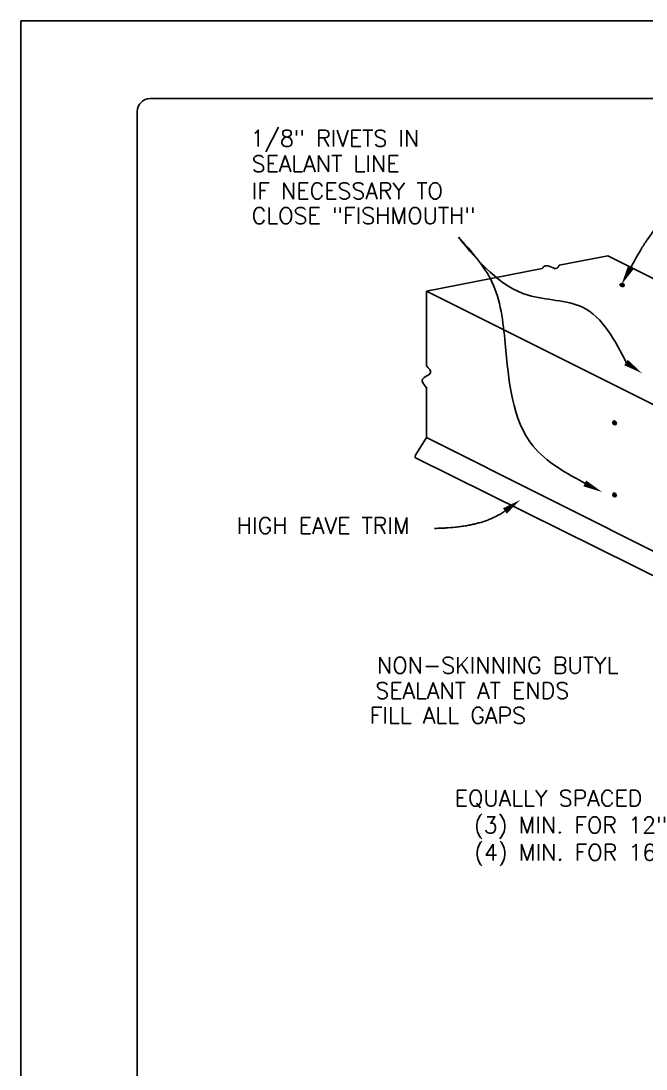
# Model space of a CAD drawing. Extents: x 109.9 to 118.4, y -37.9 to -26.9.
# Drawn here: x 109.92 to 112.94, y -31.98 to -26.92 of the extents above; entities that cross this region are included whole.
import ezdxf
from ezdxf.enums import TextEntityAlignment as Align

# ---------------------------------------------------------------- set-up
doc = ezdxf.new("R2010")
doc.units = 0
doc.header["$LTSCALE"] = 0.5
doc.header["$MEASUREMENT"] = 0
for name, color, linetype in [('BORDER', 9, 'CONTINUOUS'), ('DIM', 4, 'CONTINUOUS'), ('DWG', 2, 'CONTINUOUS')]:
    doc.layers.add(name, color=color, linetype=linetype)
doc.styles.get("Standard").update_dxf_attribs({"font": 'romans.shx'})

msp = doc.modelspace()

# ---------------------------------------------------------------- linework, layer by layer
at = {"layer": 'BORDER'}
for p, q in [((118.4181, -26.9185), (109.9181, -26.9185)), ((109.9181, -26.9185), (109.9181, -37.9185)), ((117.9806, -27.2935), (110.5431, -27.2935)), ((110.4806, -27.356), (110.4806, -37.481))]:
    msp.add_line(p, q, dxfattribs=at)
msp.add_arc((110.5431, -27.356), 0.0625, 90, 180, dxfattribs=at)
at = {"layer": 'DIM', "color": 5}
for points, format in [([(112.8679, -28.111, -0.010747), (112.9167, -28.0246, -0.018784), (112.9474, -27.9768, -0.001698), (113.0176, -27.8772, -0.010659), (113.0292, -27.8616, -0.014361), (113.0679, -27.8145, -0.013089), (113.1132, -27.7653, -0.017463), (113.1532, -27.7268, -0.016083), (113.1993, -27.688, -0.020804), (113.2409, -27.6579, -0.019507), (113.2877, -27.6296, -0.023778), (113.3312, -27.6081, -0.022837), (113.3783, -27.5901, -0.025468), (113.4004, -27.584, -0.008063), (113.4711, -27.5696, -0.042208), (113.5065, -27.566, -0.025126), (113.5661, -27.568)], "xyb"), ([(112.823, -28.1933, 0, 0.0313, 0), (112.8679, -28.111, 0.0313, 0.0313, 0)], "xyseb"), ([(112.923, -28.6213, 0, 0.0313, 0), (112.8451, -28.5691, 0.0313, 0.0313, 0)], "xyseb"), ([(112.7297, -29.195, 0, 0.0313, 0), (112.6458, -29.1533, 0.0313, 0.0313, 0)], "xyseb"), ([(112.3352, -29.2319, 0, 0.0313, 0), (112.2591, -29.2866, 0.0313, 0.0313, 0)], "xyseb"), ([(112.2591, -29.2866, -0.012954), (112.2398, -29.2996, -0.024173), (112.2289, -29.3058, -0.002417), (112.2007, -29.32, -0.012936), (112.1953, -29.3225, -0.010895), (112.1763, -29.3302, -0.011534), (112.1581, -29.3367, -0.009581), (112.1372, -29.3431, -0.010186), (112.1174, -29.3484, -0.008399), (112.0946, -29.3535, -0.00895), (112.0731, -29.3576, -0.007363), (112.0485, -29.3615, -0.007851), (112.0254, -29.3644, -0.006467), (112.0207, -29.3648, -0.000641), (111.974, -29.3687, -0.011948), (111.9547, -29.3698, -0.006495), (111.9192, -29.3705)], "xyb")]:
    msp.add_lwpolyline(points, format=format, dxfattribs=at)
for points in [[(112.0345, -27.9639), (112.3717, -28.2435), (112.6342, -28.3018), (112.85, -28.5757)], [(112.6575, -29.1585), (112.3951, -28.972), (112.2609, -28.4766), (112.1968, -28.1794), (112.0345, -27.9639)]]:
    msp.add_spline(points, degree=3, dxfattribs=at)
at = {"layer": 'DWG'}
for p, q in [((112.7568, -28.0532), (112.5215, -28.0989)), ((112.7591, -28.0532), (112.7568, -28.0532)), ((112.7568, -28.0532), (112.7591, -28.0532)), ((114.3543, -28.8512), (112.7568, -28.0532)), ((112.4399, -28.1148), (111.8801, -28.2235)), ((111.8801, -28.2235), (113.4746, -29.0207)), ((111.8801, -28.5851), (111.8801, -28.2235)), ((111.8801, -28.9322), (111.8801, -28.689)), ((111.8268, -29.0161), (111.8801, -28.9322)), ((111.8801, -28.9322), (114.3866, -30.1855)), ((111.8268, -29.0161), (111.8253, -29.0199)), ((111.8253, -29.0199), (111.8268, -29.0161)), ((111.8253, -29.0266), (111.8253, -29.0199)), ((111.8268, -29.0289), (111.8253, -29.0266)), ((111.8298, -29.0296), (111.8268, -29.0289)), ((111.8268, -29.0289), (111.8298, -29.0296)), ((114.3438, -30.2769), (111.8268, -29.0289))]:
    msp.add_line(p, q, dxfattribs=at)
at = {"layer": 'DWG', "color": 46}
for p, q in [((112.8221, -28.192), (112.8161, -28.1957)), ((112.8161, -28.1957), (112.8176, -28.1927)), ((112.8161, -28.1957), (112.8168, -28.1972)), ((112.8168, -28.1972), (112.8183, -28.1935)), ((112.8168, -28.1972), (112.8191, -28.1987)), ((112.8176, -28.1927), (112.8311, -28.1897)), ((112.8183, -28.1912), (112.8206, -28.189)), ((112.8183, -28.1912), (112.8206, -28.1905)), ((112.8183, -28.1935), (112.8206, -28.1905)), ((112.8183, -28.1935), (112.8206, -28.1905)), ((112.8356, -28.2002), (112.8183, -28.1912)), ((112.8183, -28.1935), (112.8183, -28.1912)), ((112.8206, -28.195), (112.8183, -28.1935)), ((112.8221, -28.2002), (112.8183, -28.1935)), ((112.8191, -28.1987), (112.8206, -28.195)), ((112.8236, -28.1965), (112.8191, -28.1987)), ((112.8191, -28.1987), (112.8221, -28.2002)), ((112.8206, -28.189), (112.8243, -28.1875)), ((112.8206, -28.1905), (112.8206, -28.189)), ((112.8206, -28.1905), (112.8243, -28.189)), ((112.8206, -28.1905), (112.8243, -28.189)), ((112.8206, -28.1897), (112.8341, -28.1927)), ((112.8206, -28.1905), (112.8206, -28.1897)), ((112.8341, -28.1912), (112.8206, -28.1905)), ((112.8251, -28.1875), (112.8221, -28.1882)), ((112.8303, -28.189), (112.8221, -28.192)), ((112.8221, -28.192), (112.8251, -28.1897)), ((112.8236, -28.1965), (112.8221, -28.192)), ((112.8266, -28.201), (112.8221, -28.2002)), ((112.8221, -28.2002), (112.8266, -28.201)), ((112.8236, -28.1882), (112.8251, -28.1897)), ((112.8303, -28.1882), (112.8236, -28.1882)), ((112.8266, -28.1972), (112.8236, -28.1965)), ((112.8243, -28.1875), (112.8273, -28.1875)), ((112.8281, -28.1882), (112.8243, -28.1875)), ((112.8243, -28.189), (112.8281, -28.1882)), ((112.8243, -28.189), (112.8266, -28.1897)), ((112.8266, -28.1897), (112.8243, -28.1927)), ((112.8243, -28.1927), (112.8273, -28.1935)), ((112.8243, -28.1927), (112.8266, -28.1972)), ((112.8273, -28.1935), (112.8243, -28.1927)), ((112.8251, -28.1875), (112.8251, -28.1875)), ((112.8281, -28.1882), (112.8251, -28.1875)), ((112.8251, -28.1897), (112.8266, -28.1897)), ((112.8251, -28.1897), (112.8266, -28.1897)), ((112.8266, -28.1897), (112.8288, -28.1882)), ((112.8266, -28.1897), (112.8311, -28.1897)), ((112.8266, -28.1972), (112.8333, -28.1972)), ((112.8266, -28.201), (112.8266, -28.1972)), ((112.8333, -28.201), (112.8266, -28.201)), ((112.8273, -28.1875), (112.8303, -28.1882)), ((112.8281, -28.1905), (112.8273, -28.1935)), ((112.8273, -28.1935), (112.8326, -28.1935)), ((112.8273, -28.1935), (112.8303, -28.1935)), ((112.8326, -28.1935), (112.8273, -28.1935)), ((112.8288, -28.1905), (112.8281, -28.1882)), ((112.8281, -28.1882), (112.8311, -28.189)), ((112.8281, -28.1905), (112.8281, -28.1882)), ((112.8303, -28.1905), (112.8281, -28.1905)), ((112.8288, -28.1882), (112.8288, -28.1882)), ((112.8288, -28.1905), (112.8303, -28.189)), ((112.8303, -28.1905), (112.8288, -28.1905)), ((112.8303, -28.1935), (112.8288, -28.1905)), ((112.8311, -28.1897), (112.8303, -28.1882)), ((112.8303, -28.1882), (112.8303, -28.201)), ((112.8326, -28.1935), (112.8303, -28.1905)), ((112.8341, -28.1912), (112.8303, -28.1905)), ((112.8303, -28.201), (112.8333, -28.201)), ((112.8311, -28.189), (112.8341, -28.1912)), ((112.8311, -28.1897), (112.8341, -28.1927)), ((112.8311, -28.1897), (112.8311, -28.1897)), ((112.8311, -28.1897), (112.8318, -28.1897)), ((112.8318, -28.1897), (112.8341, -28.1912)), ((112.8341, -28.1927), (112.8326, -28.1935)), ((112.8326, -28.1935), (112.8333, -28.1972)), ((112.8356, -28.1965), (112.8326, -28.1935)), ((112.8333, -28.1972), (112.8356, -28.1965)), ((112.8333, -28.1972), (112.8333, -28.201)), ((112.8341, -28.1912), (112.8341, -28.1927)), ((112.8356, -28.1965), (112.8341, -28.1927)), ((112.8341, -28.1927), (112.8356, -28.1957)), ((112.8356, -28.1957), (112.8356, -28.1965)), ((112.8356, -28.2002), (112.8356, -28.1957)), ((112.8356, -28.1957), (112.8363, -28.1987)), ((112.8363, -28.1987), (112.8356, -28.2002)), ((112.7816, -28.858), (112.7838, -28.8535)), ((112.7913, -28.855), (112.7816, -28.858)), ((112.7816, -28.858), (112.7846, -28.8602)), ((112.7816, -28.8625), (112.7816, -28.858)), ((112.7816, -28.858), (112.7831, -28.8602)), ((112.7823, -28.861), (112.7816, -28.858)), ((112.7823, -28.8632), (112.7816, -28.8625)), ((112.7816, -28.8625), (112.7883, -28.8692)), ((112.7823, -28.8632), (112.7816, -28.8625)), ((112.7883, -28.8505), (112.7823, -28.855)), ((112.7823, -28.855), (112.7823, -28.8632)), ((112.7883, -28.858), (112.7823, -28.8617)), ((112.7823, -28.8617), (112.7823, -28.861)), ((112.7876, -28.8632), (112.7823, -28.8632)), ((112.7831, -28.8565), (112.7898, -28.8685)), ((112.7831, -28.8655), (112.7831, -28.8565)), ((112.7831, -28.8602), (112.7838, -28.8662)), ((112.7831, -28.8647), (112.7831, -28.8655)), ((112.7981, -28.867), (112.7831, -28.8647)), ((112.7838, -28.8535), (112.7883, -28.8505)), ((112.7838, -28.8535), (112.7846, -28.8557)), ((112.7846, -28.8557), (112.7838, -28.8595)), ((112.7838, -28.8595), (112.7846, -28.8632)), ((112.7838, -28.8662), (112.7846, -28.8632)), ((112.7861, -28.8527), (112.7846, -28.8557)), ((112.7846, -28.8557), (112.7913, -28.855)), ((112.7846, -28.8602), (112.7861, -28.8565)), ((112.7846, -28.8602), (112.7861, -28.861)), ((112.7846, -28.867), (112.7846, -28.8602)), ((112.7846, -28.8632), (112.7861, -28.861)), ((112.7846, -28.8632), (112.7868, -28.8617)), ((112.7913, -28.8625), (112.7846, -28.8632)), ((112.7846, -28.8632), (112.7861, -28.867)), ((112.7846, -28.8632), (112.7876, -28.8655)), ((112.7868, -28.867), (112.7846, -28.8632)), ((112.7846, -28.8632), (112.7913, -28.87)), ((112.7861, -28.8685), (112.7846, -28.8632)), ((112.7868, -28.867), (112.7846, -28.867)), ((112.7883, -28.8535), (112.7861, -28.8527)), ((112.7861, -28.861), (112.7883, -28.8535)), ((112.7861, -28.8565), (112.7883, -28.858)), ((112.7861, -28.861), (112.7868, -28.8617)), ((112.7883, -28.8692), (112.7861, -28.8685)), ((112.7868, -28.8617), (112.7943, -28.8535)), ((112.7868, -28.8617), (112.7876, -28.8632)), ((112.7876, -28.8632), (112.7868, -28.8617)), ((112.7883, -28.8692), (112.7868, -28.867)), ((112.7913, -28.867), (112.7868, -28.867)), ((112.7913, -28.8625), (112.7876, -28.8632)), ((112.7876, -28.8632), (112.7876, -28.8655)), ((112.7876, -28.8655), (112.7876, -28.8632)), ((112.7876, -28.8647), (112.7951, -28.8647)), ((112.7876, -28.8655), (112.7876, -28.8647)), ((112.7876, -28.8655), (112.7913, -28.867)), ((112.7936, -28.8692), (112.7876, -28.8655)), ((112.7913, -28.8512), (112.7883, -28.8505)), ((112.7883, -28.8535), (112.7913, -28.8512)), ((112.7913, -28.855), (112.7883, -28.8535)), ((112.7883, -28.858), (112.7898, -28.8602)), ((112.7913, -28.8625), (112.7883, -28.858)), ((112.7883, -28.8692), (112.7943, -28.8677)), ((112.7898, -28.8685), (112.7883, -28.8692)), ((112.7898, -28.8602), (112.7936, -28.858)), ((112.7913, -28.8512), (112.7913, -28.855)), ((112.7943, -28.8535), (112.7913, -28.8512)), ((112.7966, -28.8565), (112.7913, -28.8625)), ((112.7943, -28.861), (112.7913, -28.8625)), ((112.7913, -28.867), (112.7913, -28.8625)), ((112.7951, -28.8647), (112.7913, -28.867)), ((112.7913, -28.87), (112.7966, -28.8685)), ((112.7966, -28.8685), (112.7913, -28.87)), ((112.7943, -28.8535), (112.7936, -28.858)), ((112.7936, -28.858), (112.7943, -28.861)), ((112.7936, -28.858), (112.7988, -28.8632)), ((112.7943, -28.8677), (112.7936, -28.8692)), ((112.7943, -28.861), (112.7981, -28.8602)), ((112.7951, -28.8647), (112.7943, -28.861)), ((112.7943, -28.8677), (112.7951, -28.8647)), ((112.7951, -28.8647), (112.7943, -28.8677)), ((112.7981, -28.867), (112.7943, -28.8677)), ((112.7943, -28.8677), (112.7981, -28.867)), ((112.7988, -28.8632), (112.7951, -28.8647)), ((112.7981, -28.8602), (112.7966, -28.8565)), ((112.7966, -28.8685), (112.7981, -28.867)), ((112.7981, -28.867), (112.7966, -28.8685)), ((112.7981, -28.8602), (112.7988, -28.8632)), ((112.7988, -28.8632), (112.7981, -28.8602)), ((112.7988, -28.8632), (112.7981, -28.867)), ((112.7883, -28.8692), (112.7883, -28.8692)), ((112.7913, -28.87), (112.7883, -28.8692)), ((112.7943, -28.8692), (112.7943, -28.8692)), ((112.7816, -29.2067), (112.7816, -29.209)), ((112.7816, -29.2112), (112.7816, -29.2067)), ((112.7816, -29.2067), (112.7823, -29.2097)), ((112.7981, -29.2157), (112.7816, -29.2067)), ((112.7816, -29.209), (112.7846, -29.2165)), ((112.7883, -29.218), (112.7816, -29.2112)), ((112.7838, -29.2022), (112.7823, -29.2045)), ((112.7823, -29.2045), (112.7831, -29.2052)), ((112.7838, -29.215), (112.7823, -29.2045)), ((112.7823, -29.2045), (112.7823, -29.212)), ((112.7823, -29.2097), (112.7868, -29.2157)), ((112.7823, -29.212), (112.7913, -29.2187)), ((112.7831, -29.2135), (112.7943, -29.2022)), ((112.7831, -29.2052), (112.7838, -29.2022)), ((112.7846, -29.2045), (112.7831, -29.2052)), ((112.7831, -29.2052), (112.7831, -29.2142)), ((112.7838, -29.2082), (112.7831, -29.209)), ((112.7831, -29.209), (112.7846, -29.2127)), ((112.7831, -29.2142), (112.7831, -29.2135)), ((112.7883, -29.1992), (112.7838, -29.2022)), ((112.7838, -29.2022), (112.7883, -29.1992)), ((112.7846, -29.2045), (112.7838, -29.2082)), ((112.7846, -29.2127), (112.7838, -29.2082)), ((112.7838, -29.2082), (112.7868, -29.2105)), ((112.7861, -29.2015), (112.7846, -29.2127)), ((112.7913, -29.2037), (112.7846, -29.2045)), ((112.7846, -29.2127), (112.7913, -29.2037)), ((112.7861, -29.2052), (112.7846, -29.2045)), ((112.7846, -29.209), (112.7861, -29.2052)), ((112.7883, -29.2067), (112.7846, -29.2165)), ((112.7846, -29.209), (112.7861, -29.2097)), ((112.7846, -29.2157), (112.7846, -29.209)), ((112.7846, -29.2165), (112.7846, -29.209)), ((112.7846, -29.2127), (112.7943, -29.2105)), ((112.7868, -29.2105), (112.7846, -29.2127)), ((112.7846, -29.2127), (112.7943, -29.2165)), ((112.7876, -29.215), (112.7846, -29.2127)), ((112.7868, -29.2157), (112.7846, -29.2157)), ((112.7846, -29.2165), (112.7898, -29.2172)), ((112.7883, -29.2022), (112.7861, -29.2015)), ((112.7861, -29.2097), (112.7883, -29.2022)), ((112.7883, -29.2067), (112.7861, -29.2052)), ((112.7913, -29.2112), (112.7876, -29.212)), ((112.7876, -29.212), (112.7876, -29.215)), ((112.7898, -29.2172), (112.7876, -29.215)), ((112.7876, -29.215), (112.7936, -29.218)), ((112.7883, -29.1992), (112.7913, -29.2)), ((112.7913, -29.2), (112.7883, -29.2022)), ((112.7883, -29.2022), (112.7883, -29.2067)), ((112.7898, -29.209), (112.7883, -29.2067)), ((112.7898, -29.2172), (112.7883, -29.218)), ((112.7936, -29.2067), (112.7898, -29.209)), ((112.7913, -29.2142), (112.7898, -29.2172)), ((112.7913, -29.2), (112.7943, -29.2022)), ((112.7913, -29.2157), (112.7913, -29.2112)), ((112.7988, -29.2127), (112.7913, -29.2142)), ((112.7913, -29.2187), (112.7913, -29.2157)), ((112.7966, -29.2172), (112.7913, -29.2187)), ((112.7913, -29.2187), (112.7966, -29.2172)), ((112.7943, -29.2022), (112.7936, -29.2067)), ((112.7936, -29.2067), (112.7966, -29.2052)), ((112.7943, -29.2105), (112.7936, -29.2067)), ((112.7943, -29.2165), (112.7936, -29.218)), ((112.7936, -29.218), (112.7943, -29.218)), ((112.7943, -29.2105), (112.7981, -29.209)), ((112.7951, -29.2135), (112.7943, -29.2105)), ((112.7943, -29.2165), (112.7951, -29.2135)), ((112.7943, -29.218), (112.7943, -29.2165)), ((112.7943, -29.218), (112.7943, -29.218)), ((112.7966, -29.2052), (112.7981, -29.209)), ((112.7981, -29.209), (112.7988, -29.2127)), ((112.7981, -29.209), (112.7988, -29.2127)), ((112.7988, -29.2127), (112.7981, -29.2157))]:
    msp.add_line(p, q, dxfattribs=at)
at = {"layer": 'DWG'}
for points in [[(112.4399, -28.1148), (112.4542, -28.1022), (112.512, -28.1127), (112.5217, -28.099)], [(111.8789, -28.6896), (111.8606, -28.6491), (111.8997, -28.6183), (111.8801, -28.5851)]]:
    msp.add_spline(points, degree=3, dxfattribs=at)

# ---------------------------------------------------------------- texts
at = {"layer": 'DIM'}
for s, p in [('1/8" RIVETS IN', (111.0291, -27.525)), ('SEALANT LINE', (111.0343, -27.648)), ('IF NECESSARY TO', (111.0343, -27.779)), ('CLOSE "FISHMOUTH"', (111.0343, -27.899)), ('HIGH EAVE TRIM', (110.9619, -29.3963)), ('EQUALLY SPACED FASTENERS*', (112.0167, -30.7137)), ('(3) MIN. FOR 12"', (112.1099, -30.8439)), ('(4) MIN. FOR 16", 17" & 18"', (112.1109, -30.9754))]:
    msp.add_text(s, height=0.07875, dxfattribs=at).set_placement(p)
for s, p in [('NON-SKINNING BUTYL', (112.8085, -30.0719)), ('SEALANT AT ENDS', (112.5706, -30.1937)), ('FILL ALL GAPS', (112.362, -30.3137))]:
    msp.add_text(s, height=0.07875, dxfattribs=at).set_placement(p, align=Align.RIGHT)

doc.saveas('drawing.dxf')
